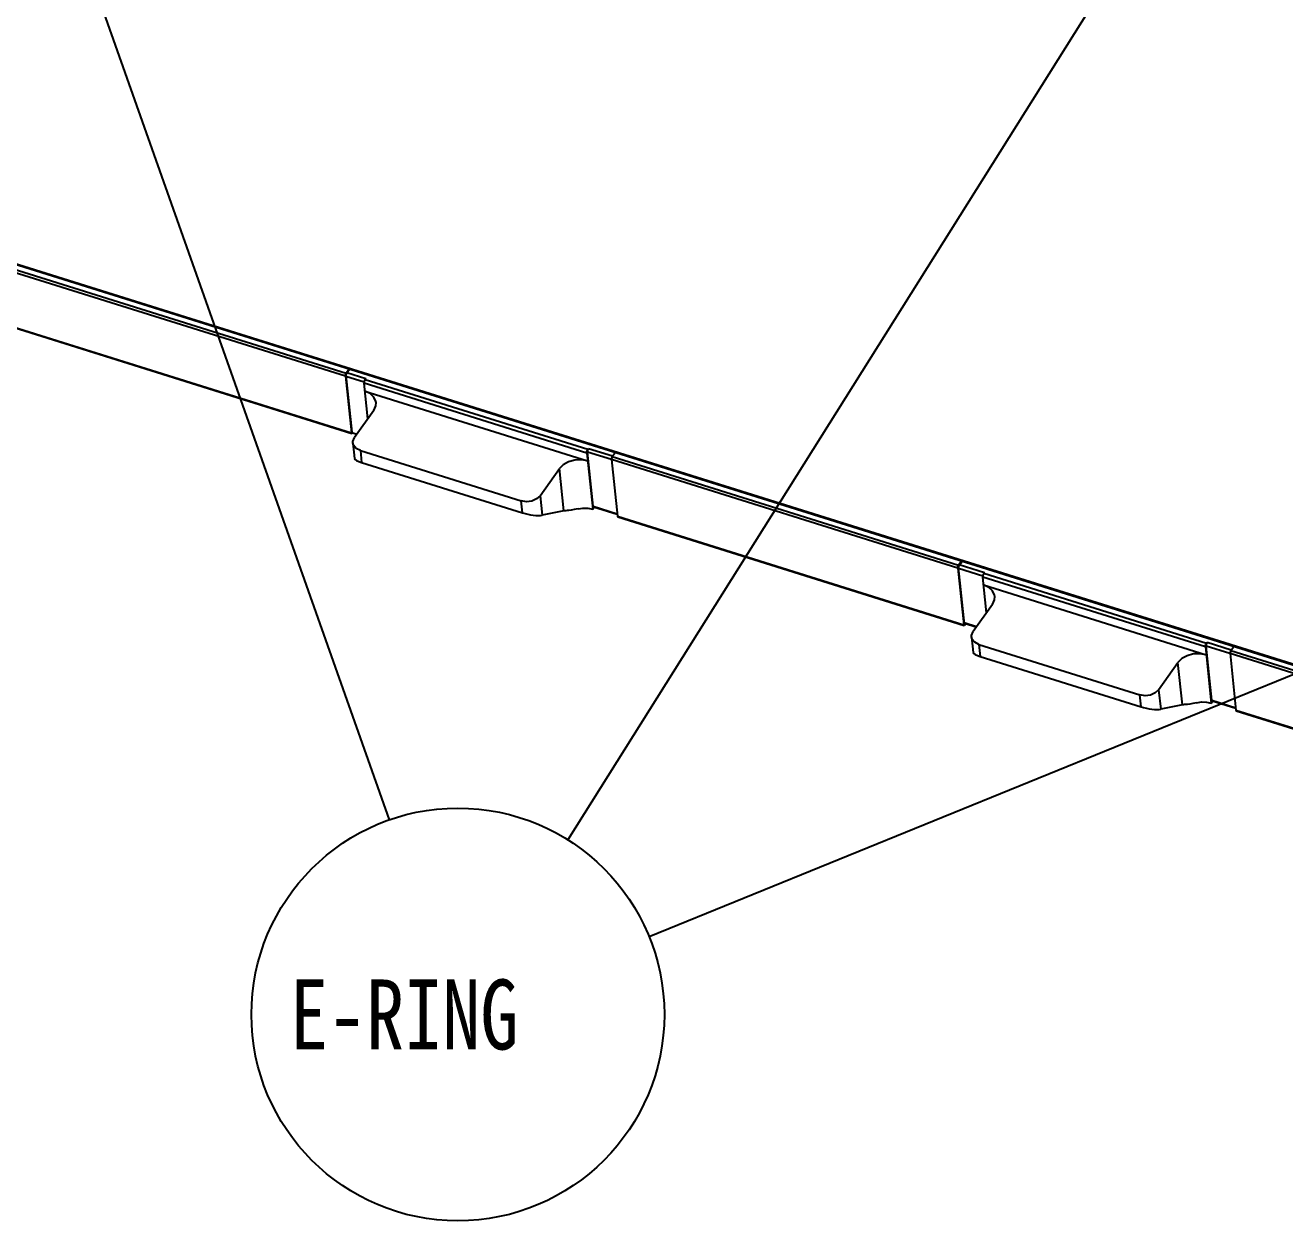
# Model space of a CAD drawing. Header units: millimetres. Extents: x 0 to 594, y 0 to 420.
# Drawn here: x 431.56 to 476.58, y 173.66 to 216.41 of the extents above; entities that cross this region are included whole.
import ezdxf

# ---------------------------------------------------------------- set-up
doc = ezdxf.new("R2010")
doc.units = ezdxf.units.MM
doc.header["$LTSCALE"] = 32.67
doc.layers.get('0').update_dxf_attribs({"linetype": 'CONTINUOUS'})
doc.styles.get("Standard").update_dxf_attribs({"font": 'txt', "width": 0.8})
doc.dimstyles.get("Standard").update_dxf_attribs({"dimtxt": 2.5, "dimasz": 3, "dimexe": 1.5, "dimexo": 1.2, "dimtad": 1, "dimdsep": 46, "dimtxsty": 'STANDARD', "dimblk": '_FILLED', "dimblk1": '_FILLED', "dimblk2": '_FILLED', "dimcen": 0.09, "dimazin": 2, "dimtol": 1, "dimtp": 0.01, "dimtm": 0.01, "dimtfac": 1, "dimtofl": 0, "dimtmove": 0, "dimatfit": 3, "dimldrblk": '_FILLED', "dimfxl": 1, "dimtolj": 1, "dimarcsym": 0})

# ---------------------------------------------------------------- blocks, each defined once
blk = doc.blocks.new('_FILLED')
at = {"color": 0, "linetype": 'BYBLOCK'}
blk.add_solid([(0, 0), (-1, 0.167), (-1, -0.167)], dxfattribs=at)
blk = doc.blocks.new('BALLOON_BL7', base_point=(447.027, 181.042))
at = {"color": 7, "linetype": 'CONTINUOUS'}
blk.add_circle((447.027, 181.042), 7.379, dxfattribs=at)
at = {"color": 7, "linetype": 'CONTINUOUS', "insert": (441.027, 182.292), "char_height": 2.5, "width": 12, "attachment_point": 1, "line_spacing_factor": 0.9}
blk.add_mtext('E-RING', dxfattribs=at)

msp = doc.modelspace()

# ---------------------------------------------------------------- linework, layer by layer
at = {"color": 7, "linetype": 'CONTINUOUS'}
for p, q in [((511.41, 182.729), (406.255, 215.71)), ((511.413, 182.701), (406.258, 215.681)), ((425.544, 207.364), (443.232, 201.816)), ((443.018, 203.936), (443.036, 203.972)), ((443.138, 204.114), (443.036, 203.972)), ((443.039, 203.944), (443.157, 204.109)), ((443.006, 203.863), (443.219, 201.841)), ((443.024, 203.889), (443.237, 201.867)), ((443.808, 202.339), (443.673, 203.613)), ((443.735, 203.781), (443.714, 203.751)), ((443.714, 203.751), (451.673, 201.255)), ((443.703, 203.332), (451.663, 200.836)), ((444.021, 202.639), (443.33, 201.667)), ((443.227, 201.819), (443.219, 201.841)), ((443.232, 201.816), (443.227, 201.819)), ((443.232, 201.849), (443.417, 201.791)), ((443.243, 201.818), (443.232, 201.816)), ((443.262, 201.836), (443.243, 201.818)), ((443.244, 201.855), (443.249, 201.855)), ((443.249, 201.855), (443.259, 201.864)), ((443.275, 201.476), (443.333, 200.921)), ((451.673, 201.255), (451.695, 201.284)), ((443.541, 201.205), (449.29, 199.402)), ((451.633, 201.116), (451.845, 199.108)), ((451.86, 199.211), (451.656, 201.149)), ((452.513, 200.882), (452.726, 198.859)), ((452.544, 200.99), (452.645, 201.133)), ((443.586, 200.779), (449.335, 198.976)), ((449.963, 199.587), (450.654, 200.558)), ((450.813, 199.044), (450.036, 198.889)), ((451.845, 199.108), (451.89, 199.171)), ((452.72, 198.916), (451.876, 199.181)), ((452.726, 198.859), (452.734, 198.838)), ((452.734, 198.838), (452.739, 198.835)), ((452.739, 198.835), (465.12, 194.951)), ((465.027, 197.249), (464.925, 197.107)), ((464.928, 197.078), (465.046, 197.243)), ((464.894, 196.998), (465.108, 194.976)), ((464.907, 197.071), (464.925, 197.107)), ((464.913, 197.024), (465.126, 195.002)), ((465.845, 196.846), (465.824, 196.817)), ((465.824, 196.817), (473.782, 194.319)), ((465.918, 195.405), (465.783, 196.678)), ((465.813, 196.398), (473.772, 193.901)), ((466.131, 195.704), (465.44, 194.733)), ((465.116, 194.954), (465.108, 194.976)), ((465.121, 194.951), (465.116, 194.954)), ((465.132, 194.953), (465.121, 194.951)), ((465.552, 194.891), (465.123, 195.026)), ((465.132, 194.989), (465.138, 194.99)), ((465.15, 194.971), (465.132, 194.953)), ((465.138, 194.99), (465.147, 194.999)), ((465.157, 195.012), (465.147, 194.999)), ((465.16, 194.984), (465.15, 194.971)), ((465.385, 194.542), (465.443, 193.987)), ((465.651, 194.27), (471.4, 192.467)), ((473.743, 194.182), (473.955, 192.173)), ((473.97, 192.277), (473.766, 194.214)), ((473.782, 194.319), (473.805, 194.35)), ((474.654, 194.056), (474.755, 194.198)), ((465.696, 193.844), (471.445, 192.041)), ((472.073, 192.652), (472.764, 193.624)), ((474.623, 193.947), (474.836, 191.924)), ((473.955, 192.173), (473.999, 192.237)), ((474.83, 191.982), (473.986, 192.246)), ((472.923, 192.11), (472.146, 191.954)), ((474.836, 191.924), (474.844, 191.903)), ((474.844, 191.903), (474.849, 191.9)), ((474.849, 191.9), (492.095, 186.491))]:
    msp.add_line(p, q, dxfattribs=at)
at = {"color": 9, "linetype": 'CONTINUOUS'}
for p, q in [((443.006, 203.863), (425.318, 209.411)), ((425.349, 209.52), (443.036, 203.972)), ((425.531, 207.389), (443.219, 201.841)), ((443.057, 203.994), (443.735, 203.781)), ((443.683, 203.65), (443.028, 203.855)), ((451.633, 201.116), (443.673, 203.613)), ((451.695, 201.284), (452.555, 201.015)), ((443.541, 201.205), (443.586, 200.779)), ((452.512, 200.88), (451.656, 201.149)), ((464.894, 196.998), (452.513, 200.882)), ((452.544, 200.99), (464.925, 197.107)), ((450.813, 199.044), (450.654, 200.558)), ((449.963, 199.587), (450.036, 198.889)), ((449.335, 198.976), (449.29, 199.402)), ((451.86, 199.211), (452.717, 198.943)), ((452.726, 198.859), (465.108, 194.976)), ((465.792, 196.715), (464.916, 196.99)), ((464.946, 197.128), (465.845, 196.846)), ((473.743, 194.182), (465.783, 196.678)), ((465.121, 195.052), (465.567, 194.912)), ((465.127, 195.005), (465.147, 194.999)), ((465.16, 194.984), (465.157, 195.012)), ((465.651, 194.27), (465.696, 193.844)), ((474.622, 193.946), (473.766, 194.214)), ((473.805, 194.35), (474.665, 194.08)), ((474.654, 194.056), (491.899, 188.647)), ((472.923, 192.11), (472.764, 193.624)), ((491.869, 188.538), (474.623, 193.947)), ((471.445, 192.041), (471.4, 192.467)), ((472.073, 192.652), (472.146, 191.954)), ((473.97, 192.277), (474.827, 192.008)), ((474.836, 191.924), (492.082, 186.516))]:
    msp.add_line(p, q, dxfattribs=at)
at = {"color": 7, "linetype": 'CONTINUOUS'}
for points in [[(443.039, 203.944), (443.031, 203.927), (443.025, 203.907), (443.024, 203.889)], [(443.006, 203.863), (443.007, 203.898), (443.018, 203.936)], [(443.714, 203.75), (443.691, 203.709), (443.676, 203.66), (443.673, 203.613)], [(444.103, 202.925), (444.097, 202.964), (444.027, 203.117), (443.892, 203.244), (443.703, 203.332)], [(444.021, 202.639), (444.095, 202.8), (444.103, 202.925)], [(443.237, 201.867), (443.241, 201.856), (443.244, 201.855)], [(443.275, 201.476), (443.275, 201.532), (443.33, 201.667)], [(443.541, 201.205), (443.389, 201.283), (443.296, 201.398), (443.275, 201.476)], [(451.633, 201.116), (451.636, 201.165), (451.651, 201.213), (451.674, 201.253)], [(451.674, 201.253), (451.663, 201.213), (451.656, 201.179), (451.656, 201.149)], [(451.663, 200.836), (451.44, 200.877), (451.206, 200.865), (450.984, 200.804), (450.793, 200.699), (450.654, 200.558)], [(452.544, 200.99), (452.527, 200.958), (452.515, 200.919), (452.513, 200.882)], [(449.963, 199.587), (449.84, 199.473), (449.67, 199.399), (449.478, 199.373), (449.29, 199.402)], [(451.32, 199.124), (451.188, 199.093), (451.078, 199.068), (450.988, 199.058)], [(451.32, 199.124), (451.498, 199.149), (451.676, 199.144), (451.845, 199.108)], [(451.86, 199.211), (451.87, 199.185), (451.876, 199.181)], [(464.894, 196.998), (464.896, 197.033), (464.907, 197.071)], [(464.928, 197.078), (464.919, 197.062), (464.914, 197.042), (464.913, 197.024)], [(465.824, 196.815), (465.801, 196.774), (465.786, 196.725), (465.783, 196.678)], [(466.213, 195.991), (466.207, 196.03), (466.137, 196.183), (466.001, 196.31), (465.813, 196.398)], [(466.131, 195.704), (466.205, 195.865), (466.213, 195.991)], [(465.126, 195.002), (465.13, 194.991), (465.132, 194.989)], [(465.385, 194.541), (465.385, 194.597), (465.44, 194.733)], [(465.651, 194.27), (465.499, 194.349), (465.406, 194.463), (465.385, 194.541)], [(473.743, 194.182), (473.746, 194.23), (473.76, 194.278), (473.783, 194.317)], [(473.783, 194.317), (473.773, 194.279), (473.767, 194.245), (473.766, 194.214)], [(474.654, 194.056), (474.636, 194.023), (474.625, 193.985), (474.623, 193.947)], [(473.772, 193.901), (473.55, 193.942), (473.316, 193.931), (473.094, 193.87), (472.903, 193.764), (472.764, 193.624)], [(472.073, 192.652), (471.95, 192.538), (471.78, 192.464), (471.588, 192.439), (471.4, 192.467)], [(473.97, 192.277), (473.98, 192.25), (473.986, 192.246)], [(473.43, 192.19), (473.298, 192.158), (473.187, 192.133), (473.098, 192.124)], [(473.43, 192.19), (473.608, 192.215), (473.786, 192.209), (473.955, 192.173)]]:
    msp.add_lwpolyline(points, dxfattribs=at)
for centre, major_axis, start_param, end_param in [((443.845, 200.831), (0.512, -0.098), -3.076078, -2.059208), ((451.476, 198.836), (0.768, -0.147), 2.301247, 2.653181), ((449.594, 199.028), (0.512, -0.098), -2.059208, -0.488411), ((465.955, 193.896), (0.512, -0.098), -3.076078, -2.059208), ((471.704, 192.093), (0.512, -0.098), -2.059208, -0.488411), ((473.586, 191.902), (0.768, -0.147), 2.301247, 2.653181)]:
    msp.add_ellipse(centre, major_axis=major_axis, ratio=0.216349, start_param=start_param, end_param=end_param, dxfattribs=at)

# ---------------------------------------------------------------- block references
msp.add_blockref('BALLOON_BL7', (447.027, 181.042), dxfattribs=at)

# ---------------------------------------------------------------- leaders
for points in [[(424.008, 246.2), (444.569, 188)], [(479.563, 232.856), (450.951, 187.291)], [(527.12, 213.628), (453.862, 183.823)]]:
    msp.add_leader(points, dimstyle='STANDARD', override={"dimtad": 0, "dimldrblk": 'NONE'}, dxfattribs=at)

doc.saveas('drawing.dxf')
